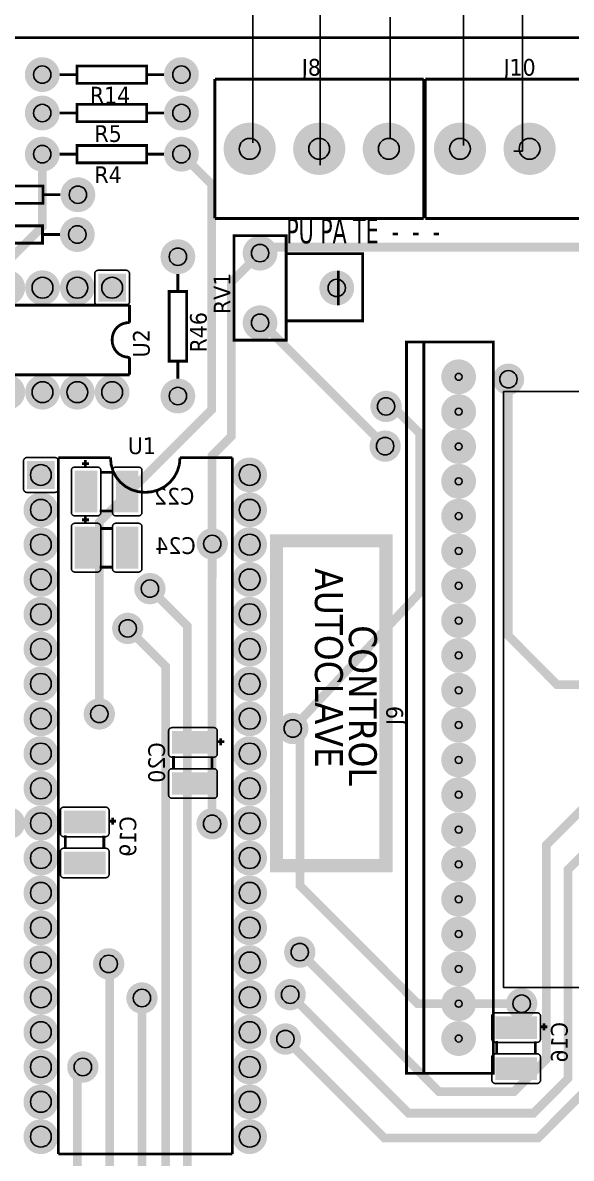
# Model space of a CAD drawing. Header units: millimetres. Extents: x 123.5 to 144.3, y 105.4 to 121.6.
# Drawn here: x 135.605 to 137.498, y 112.89 to 116.803 of the extents above; entities that cross this region are included whole.
import ezdxf

# ---------------------------------------------------------------- set-up
doc = ezdxf.new("R2010")
doc.units = ezdxf.units.MM
doc.layers.add('DESC', color=250, linetype='Continuous')
doc.layers.add('WIRES', color=7, linetype='Continuous')
doc.styles.get("Standard").update_dxf_attribs({"font": 'tahoma.ttf'})

# ---------------------------------------------------------------- blocks, each defined once
blk = doc.blocks.new('RPAD')
blk.add_trace([(-0.5, -0.5), (-0.5, 0.5), (0.5, -0.5), (0.5, 0.5)])
blk = doc.blocks.new('EPAD')
at = {"const_width": 0.5}
blk.add_lwpolyline([(-0.25, 0, 1), (0.25, 0, 1)], format="xyb", close=True, dxfattribs=at)
blk = doc.blocks.new('tarjetacontrol')
for points, const_width in [([(125.7748, 113.2007), (130.8023, 113.2007), (130.8023, 117.6574), (125.7748, 117.6574), (125.7748, 113.2007)], 0.008), ([(125.7748, 113.2007), (130.8023, 113.2007), (130.8023, 117.6574), (125.7748, 117.6574), (125.7748, 113.2007)], 0.008), ([(125.7748, 113.2007), (130.8023, 113.2007), (130.8023, 117.6574), (125.7748, 117.6574), (125.7748, 113.2007)], 0.008), ([(126.9849, 117.5511), (126.9349, 117.5511)], 0.008), ([(126.9849, 117.5511), (126.9349, 117.5511)], 0.008), ([(126.9849, 117.5511), (126.9349, 117.5511)], 0.008), ([(126.9849, 117.5261), (127.1849, 117.5261), (127.1849, 117.5761), (126.9849, 117.5761), (126.9849, 117.5261)], 0.008), ([(126.9849, 117.5261), (127.1849, 117.5261), (127.1849, 117.5761), (126.9849, 117.5761), (126.9849, 117.5261)], 0.008), ([(126.9849, 117.5261), (127.1849, 117.5261), (127.1849, 117.5761), (126.9849, 117.5761), (126.9849, 117.5261)], 0.008), ([(127.2349, 117.5511), (127.1849, 117.5511)], 0.008), ([(127.2349, 117.5511), (127.1849, 117.5511)], 0.008), ([(127.2349, 117.5511), (127.1849, 117.5511)], 0.008), ([(127.381, 117.5381), (127.381, 117.1381)], 0.008), ([(127.981, 117.5381), (127.381, 117.5381)], 0.008), ([(127.381, 117.5381), (127.381, 117.1381)], 0.008), ([(127.981, 117.5381), (127.381, 117.5381)], 0.008), ([(127.381, 117.5381), (127.381, 117.1381)], 0.008), ([(127.981, 117.5381), (127.381, 117.5381)], 0.008), ([(127.981, 117.5381), (127.981, 117.1381)], 0.008), ([(127.981, 117.5381), (127.981, 117.1381)], 0.008), ([(127.981, 117.5381), (127.981, 117.1381)], 0.008), ([(127.9857, 117.5381), (127.9857, 117.1381)], 0.008), ([(128.5857, 117.5381), (127.9857, 117.5381)], 0.008), ([(127.9857, 117.5381), (127.9857, 117.1381)], 0.008), ([(128.5857, 117.5381), (127.9857, 117.5381)], 0.008), ([(127.9857, 117.5381), (127.9857, 117.1381)], 0.008), ([(128.5857, 117.5381), (127.9857, 117.5381)], 0.008), ([(126.9849, 117.4158), (127.1849, 117.4158), (127.1849, 117.4658), (126.9849, 117.4658), (126.9849, 117.4158)], 0.008), ([(126.9849, 117.4158), (127.1849, 117.4158), (127.1849, 117.4658), (126.9849, 117.4658), (126.9849, 117.4158)], 0.008), ([(126.9849, 117.4158), (127.1849, 117.4158), (127.1849, 117.4658), (126.9849, 117.4658), (126.9849, 117.4158)], 0.008), ([(126.9849, 117.4408), (126.9349, 117.4408)], 0.008), ([(126.9849, 117.4408), (126.9349, 117.4408)], 0.008), ([(126.9849, 117.4408), (126.9349, 117.4408)], 0.008), ([(127.2349, 117.4408), (127.1849, 117.4408)], 0.008), ([(127.2349, 117.4408), (127.1849, 117.4408)], 0.008), ([(127.2349, 117.4408), (127.1849, 117.4408)], 0.008), ([(126.3763, 116.4873), (126.2683, 116.5953), (126.2683, 116.9383), (126.3456, 117.0156), (126.7865, 117.0156), (126.8849, 117.114), (126.8849, 117.3227)], 0.025), ([(126.9849, 117.3227), (126.9349, 117.3227)], 0.008), ([(126.9849, 117.3227), (126.9349, 117.3227)], 0.008), ([(126.9849, 117.3227), (126.9349, 117.3227)], 0.008), ([(126.9849, 117.2977), (127.1849, 117.2977), (127.1849, 117.3477), (126.9849, 117.3477), (126.9849, 117.2977)], 0.008), ([(126.9849, 117.2977), (127.1849, 117.2977), (127.1849, 117.3477), (126.9849, 117.3477), (126.9849, 117.2977)], 0.008), ([(126.9849, 117.2977), (127.1849, 117.2977), (127.1849, 117.3477), (126.9849, 117.3477), (126.9849, 117.2977)], 0.008), ([(127.0489, 115.7153), (127.0489, 116.2662), (127.3718, 116.5891), (127.3718, 117.2358), (127.2849, 117.3227)], 0.025), ([(127.2349, 117.3227), (127.1849, 117.3227)], 0.008), ([(127.2349, 117.3227), (127.1849, 117.3227)], 0.008), ([(127.2349, 117.3227), (127.1849, 117.3227)], 0.008), ([(126.6873, 117.1812), (126.8873, 117.1812), (126.8873, 117.2312), (126.6873, 117.2312), (126.6873, 117.1812)], 0.008), ([(126.6873, 117.1812), (126.8873, 117.1812), (126.8873, 117.2312), (126.6873, 117.2312), (126.6873, 117.1812)], 0.008), ([(126.6873, 117.1812), (126.8873, 117.1812), (126.8873, 117.2312), (126.6873, 117.2312), (126.6873, 117.1812)], 0.008), ([(126.9373, 117.2062), (126.8873, 117.2062)], 0.008), ([(126.9373, 117.2062), (126.8873, 117.2062)], 0.008), ([(126.9373, 117.2062), (126.8873, 117.2062)], 0.008), ([(127.381, 117.1381), (127.981, 117.1381)], 0.008), ([(127.381, 117.1381), (127.981, 117.1381)], 0.008), ([(127.381, 117.1381), (127.981, 117.1381)], 0.008), ([(127.9857, 117.1381), (128.5857, 117.1381)], 0.008), ([(127.9857, 117.1381), (128.5857, 117.1381)], 0.008), ([(127.9857, 117.1381), (128.5857, 117.1381)], 0.008), ([(126.6857, 117.067), (126.8857, 117.067), (126.8857, 117.117), (126.6857, 117.117), (126.6857, 117.067)], 0.008), ([(126.6857, 117.067), (126.8857, 117.067), (126.8857, 117.117), (126.6857, 117.117), (126.6857, 117.067)], 0.008), ([(126.6857, 117.067), (126.8857, 117.067), (126.8857, 117.117), (126.6857, 117.117), (126.6857, 117.067)], 0.008), ([(126.9357, 117.092), (126.8857, 117.092)], 0.008), ([(126.9357, 117.092), (126.8857, 117.092)], 0.008), ([(126.9357, 117.092), (126.8857, 117.092)], 0.008), ([(127.4359, 116.7885), (127.5859, 116.7885), (127.5859, 117.0885), (127.4359, 117.0885), (127.4359, 116.7885)], 0.008), ([(127.4359, 116.7885), (127.5859, 116.7885), (127.5859, 117.0885), (127.4359, 117.0885), (127.4359, 116.7885)], 0.008), ([(127.4359, 116.7885), (127.5859, 116.7885), (127.5859, 117.0885), (127.4359, 117.0885), (127.4359, 116.7885)], 0.008), ([(127.5109, 117.0385), (127.5281, 117.0556), (128.5278, 117.0556)], 0.025), ([(127.3731, 115.3998), (127.3731, 116.1116), (127.3731, 116.4572), (127.4282, 116.5124), (127.4282, 116.9558), (127.5109, 117.0385)], 0.025), ([(127.5857, 116.844), (127.8062, 116.844), (127.8062, 117.0369), (127.5857, 117.0369), (127.5857, 116.844)], 0.008), ([(127.5857, 116.844), (127.8062, 116.844), (127.8062, 117.0369), (127.5857, 117.0369), (127.5857, 116.844)], 0.008), ([(127.5857, 116.844), (127.8062, 116.844), (127.8062, 117.0369), (127.5857, 117.0369), (127.5857, 116.844)], 0.008), ([(127.2747, 116.9782), (127.2747, 116.9282)], 0.008), ([(127.2747, 116.9782), (127.2747, 116.9282)], 0.008), ([(127.2747, 116.9782), (127.2747, 116.9282)], 0.008), ([(127.7359, 116.9885), (127.7359, 116.8885)], 0.008), ([(127.7359, 116.9885), (127.7359, 116.8885)], 0.008), ([(127.7359, 116.9885), (127.7359, 116.8885)], 0.008), ([(127.2497, 116.7282), (127.2997, 116.7282), (127.2997, 116.9282), (127.2497, 116.9282), (127.2497, 116.7282)], 0.008), ([(127.2497, 116.7282), (127.2997, 116.7282), (127.2997, 116.9282), (127.2497, 116.9282), (127.2497, 116.7282)], 0.008), ([(127.2497, 116.7282), (127.2997, 116.7282), (127.2997, 116.9282), (127.2497, 116.9282), (127.2497, 116.7282)], 0.008), ([(127.1357, 116.8892), (126.4357, 116.8892), (126.4357, 116.6892), (127.1357, 116.6892)], 0.008), ([(127.1357, 116.8892), (126.4357, 116.8892), (126.4357, 116.6892), (127.1357, 116.6892)], 0.008), ([(127.1357, 116.8892), (126.4357, 116.8892), (126.4357, 116.6892), (127.1357, 116.6892)], 0.008), ([(127.1357, 116.8892), (127.1357, 116.8392)], 0.008), ([(127.1357, 116.8892), (127.1357, 116.8392)], 0.008), ([(127.1357, 116.8892), (127.1357, 116.8392)], 0.008), ([(127.0857, 116.7892), (127.0867, 116.7997), (127.0894, 116.8093), (127.0939, 116.8178), (127.0998, 116.8251), (127.1071, 116.8311), (127.1157, 116.8355), (127.1252, 116.8383), (127.1357, 116.8392)], 0.008), ([(127.0857, 116.7892), (127.0867, 116.7997), (127.0894, 116.8093), (127.0939, 116.8178), (127.0998, 116.8251), (127.1071, 116.8311), (127.1157, 116.8355), (127.1252, 116.8383), (127.1357, 116.8392)], 0.008), ([(127.0857, 116.7892), (127.0867, 116.7997), (127.0894, 116.8093), (127.0939, 116.8178), (127.0998, 116.8251), (127.1071, 116.8311), (127.1157, 116.8355), (127.1252, 116.8383), (127.1357, 116.8392)], 0.008), ([(127.8705, 116.4843), (127.5163, 116.8385), (127.5109, 116.8385)], 0.025), ([(127.0857, 116.7892), (127.0867, 116.7791), (127.0894, 116.7696), (127.0939, 116.7611), (127.0998, 116.7537), (127.1071, 116.7477), (127.1157, 116.7431), (127.1252, 116.7402), (127.1357, 116.7392)], 0.008), ([(127.0857, 116.7892), (127.0867, 116.7791), (127.0894, 116.7696), (127.0939, 116.7611), (127.0998, 116.7537), (127.1071, 116.7477), (127.1157, 116.7431), (127.1252, 116.7402), (127.1357, 116.7392)], 0.008), ([(127.0857, 116.7892), (127.0867, 116.7791), (127.0894, 116.7696), (127.0939, 116.7611), (127.0998, 116.7537), (127.1071, 116.7477), (127.1157, 116.7431), (127.1252, 116.7402), (127.1357, 116.7392)], 0.008), ([(127.9318, 114.6833), (128.1818, 114.6833), (128.1818, 116.7833), (127.9318, 116.7833), (127.9318, 114.6833)], 0.008), ([(127.9318, 114.6833), (128.1818, 114.6833), (128.1818, 116.7833), (127.9318, 116.7833), (127.9318, 114.6833)], 0.008), ([(127.9318, 114.6833), (128.1818, 114.6833), (128.1818, 116.7833), (127.9318, 116.7833), (127.9318, 114.6833)], 0.008), ([(127.9818, 114.6833), (127.9818, 116.7833)], 0.008), ([(127.9818, 114.6833), (127.9818, 116.7833)], 0.008), ([(127.9818, 114.6833), (127.9818, 116.7833)], 0.008), ([(127.1357, 116.7392), (127.1357, 116.6892)], 0.008), ([(127.1357, 116.7392), (127.1357, 116.6892)], 0.008), ([(127.1357, 116.7392), (127.1357, 116.6892)], 0.008), ([(127.2747, 116.7282), (127.2747, 116.6782)], 0.008), ([(127.2747, 116.7282), (127.2747, 116.6782)], 0.008), ([(127.2747, 116.7282), (127.2747, 116.6782)], 0.008), ([(128.225, 116.6764), (128.225, 115.9393), (128.3652, 115.7991), (128.8285, 115.7991), (128.8298, 115.7978)], 0.025), ([(127.6051, 115.6736), (127.9697, 116.0636), (127.9697, 116.5213), (127.8927, 116.5983), (127.8731, 116.5983)], 0.025), ([(126.931, 116.4515), (127.081, 116.4515)], 0.008), ([(126.931, 116.4515), (126.931, 114.4515)], 0.008), ([(126.931, 116.4515), (127.081, 116.4515)], 0.008), ([(126.931, 116.4515), (126.931, 114.4515)], 0.008), ([(126.931, 116.4515), (127.081, 116.4515)], 0.008), ([(126.931, 116.4515), (126.931, 114.4515)], 0.008), ([(127.009, 116.4242), (127.009, 116.4442)], 0.008), ([(127.009, 116.4242), (127.009, 116.4442)], 0.008), ([(127.009, 116.4242), (127.009, 116.4442)], 0.008), ([(127.181, 116.3515), (127.1603, 116.3535), (127.1413, 116.3592), (127.1243, 116.3683), (127.1096, 116.3805), (127.0976, 116.3952), (127.0886, 116.4122), (127.0829, 116.4311), (127.081, 116.4515)], 0.008), ([(127.181, 116.3515), (127.1603, 116.3535), (127.1413, 116.3592), (127.1243, 116.3683), (127.1096, 116.3805), (127.0976, 116.3952), (127.0886, 116.4122), (127.0829, 116.4311), (127.081, 116.4515)], 0.008), ([(127.181, 116.3515), (127.1603, 116.3535), (127.1413, 116.3592), (127.1243, 116.3683), (127.1096, 116.3805), (127.0976, 116.3952), (127.0886, 116.4122), (127.0829, 116.4311), (127.081, 116.4515)], 0.008), ([(127.181, 116.3515), (127.2014, 116.3535), (127.2202, 116.3592), (127.2372, 116.3683), (127.252, 116.3805), (127.2641, 116.3952), (127.2732, 116.4122), (127.279, 116.4311), (127.281, 116.4515)], 0.008), ([(127.181, 116.3515), (127.2014, 116.3535), (127.2202, 116.3592), (127.2372, 116.3683), (127.252, 116.3805), (127.2641, 116.3952), (127.2732, 116.4122), (127.279, 116.4311), (127.281, 116.4515)], 0.008), ([(127.181, 116.3515), (127.2014, 116.3535), (127.2202, 116.3592), (127.2372, 116.3683), (127.252, 116.3805), (127.2641, 116.3952), (127.2732, 116.4122), (127.279, 116.4311), (127.281, 116.4515)], 0.008), ([(127.281, 116.4515), (127.431, 116.4515)], 0.008), ([(127.281, 116.4515), (127.431, 116.4515)], 0.008), ([(127.281, 116.4515), (127.431, 116.4515)], 0.008), ([(127.431, 116.4515), (127.431, 114.4515)], 0.008), ([(127.431, 116.4515), (127.431, 114.4515)], 0.008), ([(127.431, 116.4515), (127.431, 114.4515)], 0.008), ([(127.019, 116.4342), (126.999, 116.4342)], 0.008), ([(127.019, 116.4342), (126.999, 116.4342)], 0.008), ([(127.019, 116.4342), (126.999, 116.4342)], 0.008), ([(127.089, 116.4092), (127.051, 116.4092)], 0.008), ([(127.089, 116.4092), (127.051, 116.4092)], 0.008), ([(127.089, 116.4092), (127.051, 116.4092)], 0.008), ([(127.009, 116.2628), (127.009, 116.2828)], 0.008), ([(127.009, 116.2628), (127.009, 116.2828)], 0.008), ([(127.009, 116.2628), (127.009, 116.2828)], 0.008), ([(127.089, 116.2982), (127.05, 116.2982)], 0.008), ([(127.089, 116.2982), (127.05, 116.2982)], 0.008), ([(127.089, 116.2982), (127.05, 116.2982)], 0.008), ([(127.019, 116.2728), (126.999, 116.2728)], 0.008), ([(127.019, 116.2728), (126.999, 116.2728)], 0.008), ([(127.019, 116.2728), (126.999, 116.2728)], 0.008), ([(127.089, 116.2478), (127.051, 116.2478)], 0.008), ([(127.089, 116.2478), (127.051, 116.2478)], 0.008), ([(127.089, 116.2478), (127.051, 116.2478)], 0.008), ([(127.3735, 116.2036), (127.3735, 116.1119), (127.3731, 116.1116)], 0.025), ([(127.5582, 115.2794), (127.8731, 115.2794), (127.8731, 116.2125), (127.5582, 116.2125), (127.5582, 115.2794)], 0.038), ([(127.5582, 115.2794), (127.8731, 115.2794), (127.8731, 116.2125), (127.5582, 116.2125), (127.5582, 115.2794)], 0.038), ([(127.5582, 115.2794), (127.8731, 115.2794), (127.8731, 116.2125), (127.5582, 116.2125), (127.5582, 115.2794)], 0.038), ([(127.089, 116.1368), (127.05, 116.1368)], 0.008), ([(127.089, 116.1368), (127.05, 116.1368)], 0.008), ([(127.089, 116.1368), (127.05, 116.1368)], 0.008), ([(128.6502, 114.3061), (127.3819, 114.3061), (127.3022, 114.3857), (127.3022, 115.9673), (127.1943, 116.0752)], 0.025), ([(130.0565, 114.2802), (129.2014, 114.2802), (128.894, 113.9727), (127.6207, 113.9727), (127.2393, 114.3542), (127.2393, 115.8524), (127.1307, 115.961)], 0.025), ([(128.2629, 114.8833), (128.0818, 114.8833), (127.9645, 114.8833), (127.6255, 115.2224), (127.6255, 115.6533), (127.6051, 115.6736)], 0.025), ([(127.388, 115.6356), (127.408, 115.6356)], 0.008), ([(127.388, 115.6356), (127.408, 115.6356)], 0.008), ([(127.388, 115.6356), (127.408, 115.6356)], 0.008), ([(127.398, 115.6256), (127.398, 115.6456)], 0.008), ([(127.398, 115.6256), (127.398, 115.6456)], 0.008), ([(127.398, 115.6256), (127.398, 115.6456)], 0.008), ([(127.262, 115.5556), (127.262, 115.5946)], 0.008), ([(127.262, 115.5556), (127.262, 115.5946)], 0.008), ([(127.262, 115.5556), (127.262, 115.5946)], 0.008), ([(127.373, 115.5556), (127.373, 115.5936)], 0.008), ([(127.373, 115.5556), (127.373, 115.5936)], 0.008), ([(127.373, 115.5556), (127.373, 115.5936)], 0.008), ([(127.6251, 115.0314), (128.0255, 114.6309), (128.2412, 114.6309), (128.3337, 114.7234), (128.3337, 115.3385), (128.6015, 115.6062)], 0.025), ([(127.5975, 114.9093), (127.9378, 114.569), (128.2966, 114.569), (128.3959, 114.6683), (128.3959, 114.9343), (128.3959, 115.2676), (128.6122, 115.4839), (128.806, 115.4839), (128.881, 115.5589)], 0.025), ([(127.077, 115.4074), (127.097, 115.4074)], 0.008), ([(127.077, 115.4074), (127.097, 115.4074)], 0.008), ([(127.077, 115.4074), (127.097, 115.4074)], 0.008), ([(127.087, 115.3974), (127.087, 115.4174)], 0.008), ([(127.087, 115.3974), (127.087, 115.4174)], 0.008), ([(127.087, 115.3974), (127.087, 115.4174)], 0.008), ([(126.951, 115.3274), (126.951, 115.3664)], 0.008), ([(126.951, 115.3274), (126.951, 115.3664)], 0.008), ([(126.951, 115.3274), (126.951, 115.3664)], 0.008), ([(127.062, 115.3274), (127.062, 115.3654)], 0.008), ([(127.062, 115.3274), (127.062, 115.3654)], 0.008), ([(127.062, 115.3274), (127.062, 115.3654)], 0.008), ([(127.0758, 113.9422), (127.0758, 114.1613), (127.0295, 114.2076), (127.0295, 114.3187), (127.0789, 114.3681), (127.0789, 114.9946), (127.0758, 114.9977)], 0.025), ([(127.1715, 114.3588), (127.1715, 114.8722), (127.1715, 114.8997)], 0.025), ([(127.5838, 114.7818), (127.8675, 114.4981), (128.3108, 114.4981), (128.6299, 114.8173), (128.8781, 114.8173)], 0.025), ([(128.3171, 114.8168), (128.3371, 114.8168)], 0.008), ([(128.3171, 114.8168), (128.3371, 114.8168)], 0.008), ([(128.3171, 114.8168), (128.3371, 114.8168)], 0.008), ([(128.3271, 114.8068), (128.3271, 114.8268)], 0.008), ([(128.3271, 114.8068), (128.3271, 114.8268)], 0.008), ([(128.3271, 114.8068), (128.3271, 114.8268)], 0.008), ([(128.1911, 114.7368), (128.1911, 114.7758)], 0.008), ([(128.1911, 114.7368), (128.1911, 114.7758)], 0.008), ([(128.1911, 114.7368), (128.1911, 114.7758)], 0.008), ([(128.3021, 114.7368), (128.3021, 114.7748)], 0.008), ([(128.3021, 114.7368), (128.3021, 114.7748)], 0.008), ([(128.3021, 114.7368), (128.3021, 114.7748)], 0.008), ([(126.1605, 113.8818), (126.3574, 113.8818), (126.4912, 113.7479), (126.6053, 113.7479), (126.6982, 113.8408), (126.887, 114.0297), (126.887, 114.2309), (126.887, 114.3052), (126.9861, 114.4043), (126.9861, 114.686), (127.0016, 114.7015)], 0.025), ([(127.431, 114.4515), (126.931, 114.4515)], 0.008), ([(127.431, 114.4515), (126.931, 114.4515)], 0.008), ([(127.431, 114.4515), (126.931, 114.4515)], 0.008)]:
    blk.add_lwpolyline(points, dxfattribs=dict(const_width=const_width))
for points in [[(127.1257, 116.8892), (127.0457, 116.8892), (127.0447, 116.8893), (127.0437, 116.8894), (127.0427, 116.8897), (127.0418, 116.89), (127.0409, 116.8904), (127.0401, 116.8909), (127.0393, 116.8915), (127.0386, 116.8921), (127.038, 116.8928), (127.0374, 116.8936), (127.0369, 116.8944), (127.0365, 116.8953), (127.0362, 116.8962), (127.0359, 116.8972), (127.0358, 116.8982), (127.0357, 116.8992), (127.0357, 116.9792), (127.0358, 116.9803), (127.0359, 116.9813), (127.0362, 116.9823), (127.0365, 116.9832), (127.0369, 116.9841), (127.0374, 116.9849), (127.038, 116.9856), (127.0386, 116.9864), (127.0393, 116.987), (127.0401, 116.9876), (127.0409, 116.9881), (127.0418, 116.9885), (127.0427, 116.9888), (127.0437, 116.989), (127.0447, 116.9892), (127.0457, 116.9892), (127.1257, 116.9892), (127.1268, 116.9892), (127.1278, 116.989), (127.1287, 116.9888), (127.1296, 116.9885), (127.1305, 116.9881), (127.1313, 116.9876), (127.1321, 116.987), (127.1328, 116.9864), (127.1335, 116.9856), (127.134, 116.9849), (127.1345, 116.9841), (127.1349, 116.9832), (127.1353, 116.9823), (127.1355, 116.9813), (127.1357, 116.9803), (127.1357, 116.9792), (127.1357, 116.8992), (127.1357, 116.8982), (127.1355, 116.8972), (127.1353, 116.8962), (127.1349, 116.8953), (127.1345, 116.8944), (127.134, 116.8936), (127.1335, 116.8928), (127.1328, 116.8921), (127.1321, 116.8915), (127.1313, 116.8909), (127.1305, 116.8904), (127.1296, 116.89), (127.1287, 116.8897), (127.1278, 116.8894), (127.1268, 116.8893), (127.1257, 116.8892)], [(126.931, 116.4415), (126.931, 116.3615), (126.9309, 116.3604), (126.9308, 116.3594), (126.9305, 116.3584), (126.9302, 116.3575), (126.9298, 116.3566), (126.9293, 116.3558), (126.9287, 116.355), (126.9281, 116.3543), (126.9274, 116.3537), (126.9266, 116.3531), (126.9258, 116.3526), (126.9249, 116.3522), (126.924, 116.3519), (126.923, 116.3517), (126.922, 116.3515), (126.921, 116.3515), (126.841, 116.3515), (126.8399, 116.3515), (126.8389, 116.3517), (126.838, 116.3519), (126.8371, 116.3522), (126.8362, 116.3526), (126.8354, 116.3531), (126.8346, 116.3537), (126.8339, 116.3543), (126.8332, 116.355), (126.8327, 116.3558), (126.8322, 116.3566), (126.8318, 116.3575), (126.8314, 116.3584), (126.8312, 116.3594), (126.831, 116.3604), (126.831, 116.3615), (126.831, 116.4415), (126.831, 116.4425), (126.8312, 116.4435), (126.8314, 116.4445), (126.8318, 116.4454), (126.8322, 116.4463), (126.8327, 116.4471), (126.8332, 116.4479), (126.8339, 116.4486), (126.8346, 116.4492), (126.8354, 116.4498), (126.8362, 116.4503), (126.8371, 116.4507), (126.838, 116.451), (126.8389, 116.4513), (126.8399, 116.4514), (126.841, 116.4515), (126.921, 116.4515), (126.922, 116.4514), (126.923, 116.4513), (126.924, 116.451), (126.9249, 116.4507), (126.9258, 116.4503), (126.9266, 116.4498), (126.9274, 116.4492), (126.9281, 116.4486), (126.9287, 116.4479), (126.9293, 116.4471), (126.9298, 116.4463), (126.9302, 116.4454), (126.9305, 116.4445), (126.9308, 116.4435), (126.9309, 116.4425), (126.931, 116.4415)], [(127.0435, 116.4242), (126.9785, 116.4242), (126.9775, 116.4242), (126.9765, 116.424), (126.9755, 116.4238), (126.9746, 116.4234), (126.9737, 116.423), (126.9729, 116.4225), (126.9721, 116.422), (126.9714, 116.4213), (126.9708, 116.4206), (126.9702, 116.4198), (126.9697, 116.419), (126.9693, 116.4181), (126.969, 116.4172), (126.9687, 116.4163), (126.9686, 116.4152), (126.9685, 116.4142), (126.9685, 116.2942), (126.9686, 116.2932), (126.9687, 116.2922), (126.969, 116.2912), (126.9693, 116.2903), (126.9697, 116.2894), (126.9702, 116.2886), (126.9708, 116.2878), (126.9714, 116.2871), (126.9721, 116.2865), (126.9729, 116.2859), (126.9737, 116.2854), (126.9746, 116.285), (126.9755, 116.2846), (126.9765, 116.2844), (126.9775, 116.2843), (126.9785, 116.2842), (127.0435, 116.2842), (127.0446, 116.2843), (127.0456, 116.2844), (127.0465, 116.2846), (127.0475, 116.285), (127.0483, 116.2854), (127.0492, 116.2859), (127.0499, 116.2865), (127.0506, 116.2871), (127.0513, 116.2878), (127.0518, 116.2886), (127.0523, 116.2894), (127.0527, 116.2903), (127.0531, 116.2912), (127.0533, 116.2922), (127.0535, 116.2932), (127.0535, 116.2942), (127.0535, 116.4142), (127.0535, 116.4152), (127.0533, 116.4163), (127.0531, 116.4172), (127.0527, 116.4181), (127.0523, 116.419), (127.0518, 116.4198), (127.0513, 116.4206), (127.0506, 116.4213), (127.0499, 116.422), (127.0492, 116.4225), (127.0483, 116.423), (127.0475, 116.4234), (127.0465, 116.4238), (127.0456, 116.424), (127.0446, 116.4242), (127.0435, 116.4242)], [(127.1615, 116.4242), (127.0965, 116.4242), (127.0955, 116.4242), (127.0945, 116.424), (127.0935, 116.4238), (127.0926, 116.4234), (127.0917, 116.423), (127.0909, 116.4225), (127.0901, 116.422), (127.0894, 116.4213), (127.0888, 116.4206), (127.0882, 116.4198), (127.0877, 116.419), (127.0873, 116.4181), (127.087, 116.4172), (127.0867, 116.4163), (127.0866, 116.4152), (127.0865, 116.4142), (127.0865, 116.2942), (127.0866, 116.2932), (127.0867, 116.2922), (127.087, 116.2912), (127.0873, 116.2903), (127.0877, 116.2894), (127.0882, 116.2886), (127.0888, 116.2878), (127.0894, 116.2871), (127.0901, 116.2865), (127.0909, 116.2859), (127.0917, 116.2854), (127.0926, 116.285), (127.0935, 116.2846), (127.0945, 116.2844), (127.0955, 116.2843), (127.0965, 116.2842), (127.1615, 116.2842), (127.1626, 116.2843), (127.1636, 116.2844), (127.1645, 116.2846), (127.1655, 116.285), (127.1663, 116.2854), (127.1672, 116.2859), (127.1679, 116.2865), (127.1686, 116.2871), (127.1693, 116.2878), (127.1698, 116.2886), (127.1703, 116.2894), (127.1707, 116.2903), (127.1711, 116.2912), (127.1713, 116.2922), (127.1715, 116.2932), (127.1715, 116.2942), (127.1715, 116.4142), (127.1715, 116.4152), (127.1713, 116.4163), (127.1711, 116.4172), (127.1707, 116.4181), (127.1703, 116.419), (127.1698, 116.4198), (127.1693, 116.4206), (127.1686, 116.4213), (127.1679, 116.422), (127.1672, 116.4225), (127.1663, 116.423), (127.1655, 116.4234), (127.1645, 116.4238), (127.1636, 116.424), (127.1626, 116.4242), (127.1615, 116.4242)], [(127.0435, 116.2628), (126.9785, 116.2628), (126.9775, 116.2627), (126.9765, 116.2626), (126.9755, 116.2623), (126.9746, 116.262), (126.9737, 116.2616), (126.9729, 116.2611), (126.9721, 116.2605), (126.9714, 116.2599), (126.9708, 116.2592), (126.9702, 116.2584), (126.9697, 116.2576), (126.9693, 116.2567), (126.969, 116.2558), (126.9687, 116.2548), (126.9686, 116.2538), (126.9685, 116.2528), (126.9685, 116.1328), (126.9686, 116.1318), (126.9687, 116.1307), (126.969, 116.1298), (126.9693, 116.1289), (126.9697, 116.128), (126.9702, 116.1272), (126.9708, 116.1264), (126.9714, 116.1257), (126.9721, 116.125), (126.9729, 116.1245), (126.9737, 116.124), (126.9746, 116.1236), (126.9755, 116.1232), (126.9765, 116.123), (126.9775, 116.1228), (126.9785, 116.1228), (127.0435, 116.1228), (127.0446, 116.1228), (127.0456, 116.123), (127.0465, 116.1232), (127.0475, 116.1236), (127.0483, 116.124), (127.0492, 116.1245), (127.0499, 116.125), (127.0506, 116.1257), (127.0513, 116.1264), (127.0518, 116.1272), (127.0523, 116.128), (127.0527, 116.1289), (127.0531, 116.1298), (127.0533, 116.1307), (127.0535, 116.1318), (127.0535, 116.1328), (127.0535, 116.2528), (127.0535, 116.2538), (127.0533, 116.2548), (127.0531, 116.2558), (127.0527, 116.2567), (127.0523, 116.2576), (127.0518, 116.2584), (127.0513, 116.2592), (127.0506, 116.2599), (127.0499, 116.2605), (127.0492, 116.2611), (127.0483, 116.2616), (127.0475, 116.262), (127.0465, 116.2623), (127.0456, 116.2626), (127.0446, 116.2627), (127.0435, 116.2628)], [(127.1615, 116.2628), (127.0965, 116.2628), (127.0955, 116.2627), (127.0945, 116.2626), (127.0935, 116.2623), (127.0926, 116.262), (127.0917, 116.2616), (127.0909, 116.2611), (127.0901, 116.2605), (127.0894, 116.2599), (127.0888, 116.2592), (127.0882, 116.2584), (127.0877, 116.2576), (127.0873, 116.2567), (127.087, 116.2558), (127.0867, 116.2548), (127.0866, 116.2538), (127.0865, 116.2528), (127.0865, 116.1328), (127.0866, 116.1318), (127.0867, 116.1307), (127.087, 116.1298), (127.0873, 116.1289), (127.0877, 116.128), (127.0882, 116.1272), (127.0888, 116.1264), (127.0894, 116.1257), (127.0901, 116.125), (127.0909, 116.1245), (127.0917, 116.124), (127.0926, 116.1236), (127.0935, 116.1232), (127.0945, 116.123), (127.0955, 116.1228), (127.0965, 116.1228), (127.1615, 116.1228), (127.1626, 116.1228), (127.1636, 116.123), (127.1645, 116.1232), (127.1655, 116.1236), (127.1663, 116.124), (127.1672, 116.1245), (127.1679, 116.125), (127.1686, 116.1257), (127.1693, 116.1264), (127.1698, 116.1272), (127.1703, 116.128), (127.1707, 116.1289), (127.1711, 116.1298), (127.1713, 116.1307), (127.1715, 116.1318), (127.1715, 116.1328), (127.1715, 116.2528), (127.1715, 116.2538), (127.1713, 116.2548), (127.1711, 116.2558), (127.1707, 116.2567), (127.1703, 116.2576), (127.1698, 116.2584), (127.1693, 116.2592), (127.1686, 116.2599), (127.1679, 116.2605), (127.1672, 116.2611), (127.1663, 116.2616), (127.1655, 116.262), (127.1645, 116.2623), (127.1636, 116.2626), (127.1626, 116.2627), (127.1615, 116.2628)], [(127.388, 115.6011), (127.388, 115.6661), (127.3879, 115.6672), (127.3878, 115.6682), (127.3876, 115.6691), (127.3872, 115.6701), (127.3868, 115.6709), (127.3863, 115.6718), (127.3857, 115.6725), (127.3851, 115.6732), (127.3844, 115.6739), (127.3836, 115.6744), (127.3828, 115.6749), (127.3819, 115.6754), (127.381, 115.6757), (127.38, 115.6759), (127.379, 115.6761), (127.378, 115.6761), (127.258, 115.6761), (127.257, 115.6761), (127.256, 115.6759), (127.255, 115.6757), (127.2541, 115.6754), (127.2532, 115.6749), (127.2524, 115.6744), (127.2516, 115.6739), (127.2509, 115.6732), (127.2502, 115.6725), (127.2497, 115.6718), (127.2492, 115.6709), (127.2488, 115.6701), (127.2484, 115.6691), (127.2482, 115.6682), (127.248, 115.6672), (127.248, 115.6661), (127.248, 115.6011), (127.248, 115.6001), (127.2482, 115.5991), (127.2484, 115.5981), (127.2488, 115.5972), (127.2492, 115.5963), (127.2497, 115.5955), (127.2502, 115.5947), (127.2509, 115.594), (127.2516, 115.5934), (127.2524, 115.5928), (127.2532, 115.5923), (127.2541, 115.5919), (127.255, 115.5916), (127.256, 115.5913), (127.257, 115.5912), (127.258, 115.5911), (127.378, 115.5911), (127.379, 115.5912), (127.38, 115.5913), (127.381, 115.5916), (127.3819, 115.5919), (127.3828, 115.5923), (127.3836, 115.5928), (127.3844, 115.5934), (127.3851, 115.594), (127.3857, 115.5947), (127.3863, 115.5955), (127.3868, 115.5963), (127.3872, 115.5972), (127.3876, 115.5981), (127.3878, 115.5991), (127.3879, 115.6001), (127.388, 115.6011)], [(127.388, 115.4831), (127.388, 115.5481), (127.3879, 115.5492), (127.3878, 115.5502), (127.3876, 115.5511), (127.3872, 115.5521), (127.3868, 115.5529), (127.3863, 115.5538), (127.3857, 115.5545), (127.3851, 115.5552), (127.3844, 115.5559), (127.3836, 115.5564), (127.3828, 115.5569), (127.3819, 115.5574), (127.381, 115.5577), (127.38, 115.5579), (127.379, 115.5581), (127.378, 115.5581), (127.258, 115.5581), (127.257, 115.5581), (127.256, 115.5579), (127.255, 115.5577), (127.2541, 115.5574), (127.2532, 115.5569), (127.2524, 115.5564), (127.2516, 115.5559), (127.2509, 115.5552), (127.2502, 115.5545), (127.2497, 115.5538), (127.2492, 115.5529), (127.2488, 115.5521), (127.2484, 115.5511), (127.2482, 115.5502), (127.248, 115.5492), (127.248, 115.5481), (127.248, 115.4831), (127.248, 115.4821), (127.2482, 115.4811), (127.2484, 115.4801), (127.2488, 115.4792), (127.2492, 115.4783), (127.2497, 115.4775), (127.2502, 115.4767), (127.2509, 115.476), (127.2516, 115.4754), (127.2524, 115.4748), (127.2532, 115.4743), (127.2541, 115.4739), (127.255, 115.4736), (127.256, 115.4733), (127.257, 115.4732), (127.258, 115.4731), (127.378, 115.4731), (127.379, 115.4732), (127.38, 115.4733), (127.381, 115.4736), (127.3819, 115.4739), (127.3828, 115.4743), (127.3836, 115.4748), (127.3844, 115.4754), (127.3851, 115.476), (127.3857, 115.4767), (127.3863, 115.4775), (127.3868, 115.4783), (127.3872, 115.4792), (127.3876, 115.4801), (127.3878, 115.4811), (127.3879, 115.4821), (127.388, 115.4831)], [(127.077, 115.3729), (127.077, 115.4379), (127.0769, 115.4389), (127.0768, 115.4399), (127.0765, 115.4409), (127.0762, 115.4418), (127.0758, 115.4427), (127.0753, 115.4435), (127.0747, 115.4443), (127.0741, 115.445), (127.0734, 115.4456), (127.0726, 115.4462), (127.0718, 115.4467), (127.0709, 115.4471), (127.07, 115.4474), (127.069, 115.4477), (127.068, 115.4478), (127.067, 115.4479), (126.947, 115.4479), (126.9459, 115.4478), (126.9449, 115.4477), (126.944, 115.4474), (126.943, 115.4471), (126.9422, 115.4467), (126.9413, 115.4462), (126.9406, 115.4456), (126.9399, 115.445), (126.9392, 115.4443), (126.9387, 115.4435), (126.9382, 115.4427), (126.9377, 115.4418), (126.9374, 115.4409), (126.9372, 115.4399), (126.937, 115.4389), (126.937, 115.4379), (126.937, 115.3729), (126.937, 115.3718), (126.9372, 115.3708), (126.9374, 115.3699), (126.9377, 115.369), (126.9382, 115.3681), (126.9387, 115.3673), (126.9392, 115.3665), (126.9399, 115.3658), (126.9406, 115.3651), (126.9413, 115.3646), (126.9422, 115.3641), (126.943, 115.3637), (126.944, 115.3633), (126.9449, 115.3631), (126.9459, 115.3629), (126.947, 115.3629), (127.067, 115.3629), (127.068, 115.3629), (127.069, 115.3631), (127.07, 115.3633), (127.0709, 115.3637), (127.0718, 115.3641), (127.0726, 115.3646), (127.0734, 115.3651), (127.0741, 115.3658), (127.0747, 115.3665), (127.0753, 115.3673), (127.0758, 115.3681), (127.0762, 115.369), (127.0765, 115.3699), (127.0768, 115.3708), (127.0769, 115.3718), (127.077, 115.3729)], [(127.077, 115.2549), (127.077, 115.3199), (127.0769, 115.3209), (127.0768, 115.3219), (127.0765, 115.3229), (127.0762, 115.3238), (127.0758, 115.3247), (127.0753, 115.3255), (127.0747, 115.3263), (127.0741, 115.327), (127.0734, 115.3276), (127.0726, 115.3282), (127.0718, 115.3287), (127.0709, 115.3291), (127.07, 115.3294), (127.069, 115.3297), (127.068, 115.3298), (127.067, 115.3299), (126.947, 115.3299), (126.9459, 115.3298), (126.9449, 115.3297), (126.944, 115.3294), (126.943, 115.3291), (126.9422, 115.3287), (126.9413, 115.3282), (126.9406, 115.3276), (126.9399, 115.327), (126.9392, 115.3263), (126.9387, 115.3255), (126.9382, 115.3247), (126.9377, 115.3238), (126.9374, 115.3229), (126.9372, 115.3219), (126.937, 115.3209), (126.937, 115.3199), (126.937, 115.2549), (126.937, 115.2538), (126.9372, 115.2528), (126.9374, 115.2519), (126.9377, 115.251), (126.9382, 115.2501), (126.9387, 115.2493), (126.9392, 115.2485), (126.9399, 115.2478), (126.9406, 115.2471), (126.9413, 115.2466), (126.9422, 115.2461), (126.943, 115.2457), (126.944, 115.2453), (126.9449, 115.2451), (126.9459, 115.2449), (126.947, 115.2449), (127.067, 115.2449), (127.068, 115.2449), (127.069, 115.2451), (127.07, 115.2453), (127.0709, 115.2457), (127.0718, 115.2461), (127.0726, 115.2466), (127.0734, 115.2471), (127.0741, 115.2478), (127.0747, 115.2485), (127.0753, 115.2493), (127.0758, 115.2501), (127.0762, 115.251), (127.0765, 115.2519), (127.0768, 115.2528), (127.0769, 115.2538), (127.077, 115.2549)], [(128.3171, 114.7823), (128.3171, 114.8473), (128.3171, 114.8484), (128.3169, 114.8494), (128.3167, 114.8503), (128.3164, 114.8513), (128.3159, 114.8521), (128.3154, 114.853), (128.3149, 114.8537), (128.3142, 114.8544), (128.3135, 114.8551), (128.3128, 114.8557), (128.3119, 114.8562), (128.3111, 114.8566), (128.3101, 114.8569), (128.3092, 114.8571), (128.3082, 114.8573), (128.3071, 114.8573), (128.1871, 114.8573), (128.1861, 114.8573), (128.1851, 114.8571), (128.1841, 114.8569), (128.1832, 114.8566), (128.1823, 114.8562), (128.1815, 114.8557), (128.1807, 114.8551), (128.18, 114.8544), (128.1794, 114.8537), (128.1788, 114.853), (128.1783, 114.8521), (128.1779, 114.8513), (128.1776, 114.8503), (128.1773, 114.8494), (128.1772, 114.8484), (128.1771, 114.8473), (128.1771, 114.7823), (128.1772, 114.7813), (128.1773, 114.7803), (128.1776, 114.7793), (128.1779, 114.7784), (128.1783, 114.7775), (128.1788, 114.7767), (128.1794, 114.7759), (128.18, 114.7752), (128.1807, 114.7746), (128.1815, 114.774), (128.1823, 114.7735), (128.1832, 114.7731), (128.1841, 114.7728), (128.1851, 114.7725), (128.1861, 114.7724), (128.1871, 114.7723), (128.3071, 114.7723), (128.3082, 114.7724), (128.3092, 114.7725), (128.3101, 114.7728), (128.3111, 114.7731), (128.3119, 114.7735), (128.3128, 114.774), (128.3135, 114.7746), (128.3142, 114.7752), (128.3149, 114.7759), (128.3154, 114.7767), (128.3159, 114.7775), (128.3164, 114.7784), (128.3167, 114.7793), (128.3169, 114.7803), (128.3171, 114.7813), (128.3171, 114.7823)], [(128.3171, 114.6643), (128.3171, 114.7293), (128.3171, 114.7304), (128.3169, 114.7314), (128.3167, 114.7323), (128.3164, 114.7333), (128.3159, 114.7341), (128.3154, 114.735), (128.3149, 114.7357), (128.3142, 114.7364), (128.3135, 114.7371), (128.3128, 114.7377), (128.3119, 114.7382), (128.3111, 114.7386), (128.3101, 114.7389), (128.3092, 114.7391), (128.3082, 114.7393), (128.3071, 114.7393), (128.1871, 114.7393), (128.1861, 114.7393), (128.1851, 114.7391), (128.1841, 114.7389), (128.1832, 114.7386), (128.1823, 114.7382), (128.1815, 114.7377), (128.1807, 114.7371), (128.18, 114.7364), (128.1794, 114.7357), (128.1788, 114.735), (128.1783, 114.7341), (128.1779, 114.7333), (128.1776, 114.7323), (128.1773, 114.7314), (128.1772, 114.7304), (128.1771, 114.7293), (128.1771, 114.6643), (128.1772, 114.6633), (128.1773, 114.6623), (128.1776, 114.6613), (128.1779, 114.6604), (128.1783, 114.6595), (128.1788, 114.6587), (128.1794, 114.6579), (128.18, 114.6572), (128.1807, 114.6566), (128.1815, 114.656), (128.1823, 114.6555), (128.1832, 114.6551), (128.1841, 114.6548), (128.1851, 114.6545), (128.1861, 114.6544), (128.1871, 114.6543), (128.3071, 114.6543), (128.3082, 114.6544), (128.3092, 114.6545), (128.3101, 114.6548), (128.3111, 114.6551), (128.3119, 114.6555), (128.3128, 114.656), (128.3135, 114.6566), (128.3142, 114.6572), (128.3149, 114.6579), (128.3154, 114.6587), (128.3159, 114.6595), (128.3164, 114.6604), (128.3167, 114.6613), (128.3169, 114.6623), (128.3171, 114.6633), (128.3171, 114.6643)]]:
    blk.add_lwpolyline(points, close=True)
blk.add_lwpolyline([(128.2111, 116.6408), (128.2111, 114.9298), (128.5607, 114.9298), (128.5607, 116.6408), (128.2111, 116.6408)])
for centre, radius in [((126.8849, 117.5511), 0.025), ((127.2849, 117.5511), 0.025), ((126.8849, 117.4408), 0.025), ((127.2849, 117.4408), 0.025), ((127.481, 117.3381), 0.03), ((127.681, 117.3381), 0.03), ((127.881, 117.3381), 0.03), ((128.0857, 117.3381), 0.03), ((128.2857, 117.3381), 0.03), ((126.8849, 117.3227), 0.025), ((127.2849, 117.3227), 0.025), ((126.9873, 117.2062), 0.025), ((126.9857, 117.092), 0.025), ((127.5109, 117.0385), 0.025), ((127.2747, 117.0282), 0.025), ((126.8857, 116.9392), 0.03), ((126.9857, 116.9392), 0.03), ((127.0857, 116.9392), 0.03), ((127.7314, 116.9385), 0.025), ((127.5109, 116.8385), 0.025), ((128.225, 116.6764), 0.025), ((126.8857, 116.6392), 0.03), ((126.9857, 116.6392), 0.03), ((127.0857, 116.6392), 0.03), ((128.0818, 116.6833), 0.01), ((127.2747, 116.6282), 0.025), ((127.8731, 116.5983), 0.025), ((128.0818, 116.5833), 0.01), ((127.8705, 116.4843), 0.025), ((128.0818, 116.4833), 0.01), ((126.881, 116.4015), 0.03), ((127.481, 116.4015), 0.03), ((128.0818, 116.3833), 0.01), ((126.881, 116.3015), 0.03), ((127.481, 116.3015), 0.03), ((128.0818, 116.2833), 0.01), ((126.881, 116.2015), 0.03), ((127.3735, 116.2036), 0.025), ((127.481, 116.2015), 0.03), ((128.0818, 116.1833), 0.01), ((126.881, 116.1015), 0.03), ((127.481, 116.1015), 0.03), ((127.1943, 116.0752), 0.025), ((128.0818, 116.0833), 0.01), ((126.881, 116.0015), 0.03), ((127.481, 116.0015), 0.03), ((127.1307, 115.961), 0.025), ((128.0818, 115.9833), 0.01), ((126.881, 115.9015), 0.03), ((127.481, 115.9015), 0.03), ((128.0818, 115.8833), 0.01), ((126.881, 115.8015), 0.03), ((127.481, 115.8015), 0.03), ((128.0818, 115.7833), 0.01), ((126.881, 115.7015), 0.03), ((127.0489, 115.7153), 0.025), ((127.481, 115.7015), 0.03), ((127.6051, 115.6736), 0.025), ((128.0818, 115.6833), 0.01), ((126.881, 115.6015), 0.03), ((127.481, 115.6015), 0.03), ((128.0818, 115.5833), 0.01), ((126.881, 115.5015), 0.03), ((127.481, 115.5015), 0.03), ((128.0818, 115.4833), 0.01), ((126.881, 115.4015), 0.03), ((127.481, 115.4015), 0.03), ((127.3731, 115.3998), 0.025), ((128.0818, 115.3833), 0.01), ((126.881, 115.3015), 0.03), ((127.481, 115.3015), 0.03), ((128.0818, 115.2833), 0.01), ((126.881, 115.2015), 0.03), ((127.481, 115.2015), 0.03), ((128.0818, 115.1833), 0.01), ((126.881, 115.1015), 0.03), ((127.481, 115.1015), 0.03), ((128.0818, 115.0833), 0.01), ((127.6251, 115.0314), 0.025), ((126.881, 115.0015), 0.03), ((127.0758, 114.9977), 0.025), ((127.481, 115.0015), 0.03), ((128.0818, 114.9833), 0.01), ((126.881, 114.9015), 0.03), ((127.1715, 114.8997), 0.025), ((127.481, 114.9015), 0.03), ((127.5975, 114.9093), 0.025), ((128.2629, 114.8833), 0.025), ((128.0818, 114.8833), 0.01), ((126.881, 114.8015), 0.03), ((127.481, 114.8015), 0.03), ((127.5838, 114.7818), 0.025), ((128.0818, 114.7833), 0.01), ((126.881, 114.7015), 0.03), ((127.0016, 114.7015), 0.025), ((127.481, 114.7015), 0.03), ((126.881, 114.6015), 0.03), ((127.481, 114.6015), 0.03), ((126.881, 114.5015), 0.03), ((127.481, 114.5015), 0.03)]:
    blk.add_circle(centre, radius)
for name, p, xscale, yscale in [('EPAD', (126.8849, 117.5511), 0.1, 0.1), ('EPAD', (126.8849, 117.5511), 0.08, 0.08), ('EPAD', (127.2849, 117.5511), 0.1, 0.1), ('EPAD', (127.2849, 117.5511), 0.08, 0.08), ('EPAD', (126.8849, 117.4408), 0.1, 0.1), ('EPAD', (127.2849, 117.4408), 0.1, 0.1), ('EPAD', (126.8849, 117.4408), 0.08, 0.08), ('EPAD', (127.2849, 117.4408), 0.08, 0.08), ('EPAD', (127.481, 117.3381), 0.15, 0.15), ('EPAD', (127.481, 117.3381), 0.12, 0.12), ('EPAD', (127.681, 117.3381), 0.15, 0.15), ('EPAD', (127.681, 117.3381), 0.12, 0.12), ('EPAD', (127.881, 117.3381), 0.15, 0.15), ('EPAD', (127.881, 117.3381), 0.12, 0.12), ('EPAD', (128.0857, 117.3381), 0.15, 0.15), ('EPAD', (128.0857, 117.3381), 0.12, 0.12), ('EPAD', (128.2857, 117.3381), 0.15, 0.15), ('EPAD', (128.2857, 117.3381), 0.12, 0.12), ('EPAD', (126.8849, 117.3227), 0.1, 0.1), ('EPAD', (126.8849, 117.3227), 0.08, 0.08), ('EPAD', (127.2849, 117.3227), 0.1, 0.1), ('EPAD', (127.2849, 117.3227), 0.08, 0.08), ('EPAD', (126.9873, 117.2062), 0.1, 0.1), ('EPAD', (126.9873, 117.2062), 0.08, 0.08), ('EPAD', (126.9857, 117.092), 0.1, 0.1), ('EPAD', (126.9857, 117.092), 0.08, 0.08), ('EPAD', (127.2747, 117.0282), 0.1, 0.1), ('EPAD', (127.2747, 117.0282), 0.08, 0.08), ('EPAD', (127.5109, 117.0385), 0.1, 0.1), ('EPAD', (127.5109, 117.0385), 0.08, 0.08), ('EPAD', (126.7857, 116.9392), 0.1, 0.1), ('EPAD', (126.8857, 116.9392), 0.1, 0.1), ('EPAD', (126.8857, 116.9392), 0.08, 0.08), ('EPAD', (126.9857, 116.9392), 0.1, 0.1), ('EPAD', (126.9857, 116.9392), 0.08, 0.08), ('EPAD', (127.7314, 116.9385), 0.1, 0.1), ('EPAD', (127.7314, 116.9385), 0.08, 0.08), ('EPAD', (127.5109, 116.8385), 0.1, 0.1), ('EPAD', (127.5109, 116.8385), 0.08, 0.08), ('EPAD', (128.0818, 116.6833), 0.1, 0.1), ('EPAD', (128.0818, 116.6833), 0.08, 0.08), ('EPAD', (128.225, 116.6764), 0.09, 0.09), ('EPAD', (128.225, 116.6764), 0.07, 0.07), ('EPAD', (126.7857, 116.6392), 0.1, 0.1), ('EPAD', (126.8857, 116.6392), 0.1, 0.1), ('EPAD', (126.8857, 116.6392), 0.08, 0.08), ('EPAD', (126.9857, 116.6392), 0.1, 0.1), ('EPAD', (126.9857, 116.6392), 0.08, 0.08), ('EPAD', (127.0857, 116.6392), 0.1, 0.1), ('EPAD', (127.0857, 116.6392), 0.08, 0.08), ('EPAD', (127.2747, 116.6282), 0.1, 0.1), ('EPAD', (127.2747, 116.6282), 0.08, 0.08), ('EPAD', (127.8731, 116.5983), 0.09, 0.09), ('EPAD', (127.8731, 116.5983), 0.07, 0.07), ('EPAD', (128.0818, 116.5833), 0.1, 0.1), ('EPAD', (128.0818, 116.5833), 0.08, 0.08), ('EPAD', (127.8705, 116.4843), 0.09, 0.09), ('EPAD', (127.8705, 116.4843), 0.07, 0.07), ('EPAD', (128.0818, 116.4833), 0.1, 0.1), ('EPAD', (128.0818, 116.4833), 0.08, 0.08), ('EPAD', (127.481, 116.4015), 0.1, 0.1), ('EPAD', (127.481, 116.4015), 0.08, 0.08), ('RPAD', (127.011, 116.3542), 0.065, 0.12), ('RPAD', (127.129, 116.3542), 0.065, 0.12), ('EPAD', (128.0818, 116.3833), 0.1, 0.1), ('EPAD', (128.0818, 116.3833), 0.08, 0.08), ('EPAD', (126.881, 116.3015), 0.1, 0.1), ('EPAD', (127.481, 116.3015), 0.1, 0.1), ('EPAD', (126.881, 116.3015), 0.08, 0.08), ('EPAD', (127.481, 116.3015), 0.08, 0.08), ('EPAD', (128.0818, 116.2833), 0.1, 0.1), ('EPAD', (128.0818, 116.2833), 0.08, 0.08), ('EPAD', (126.881, 116.2015), 0.1, 0.1), ('RPAD', (127.011, 116.1928), 0.065, 0.12), ('RPAD', (127.129, 116.1928), 0.065, 0.12), ('EPAD', (127.3735, 116.2036), 0.09, 0.09), ('EPAD', (127.481, 116.2015), 0.1, 0.1), ('EPAD', (126.881, 116.2015), 0.08, 0.08), ('EPAD', (127.3735, 116.2036), 0.07, 0.07), ('EPAD', (127.481, 116.2015), 0.08, 0.08), ('EPAD', (128.0818, 116.1833), 0.1, 0.1), ('EPAD', (128.0818, 116.1833), 0.08, 0.08), ('EPAD', (126.881, 116.1015), 0.1, 0.1), ('EPAD', (127.481, 116.1015), 0.1, 0.1), ('EPAD', (126.881, 116.1015), 0.08, 0.08), ('EPAD', (127.1943, 116.0752), 0.09, 0.09), ('EPAD', (127.481, 116.1015), 0.08, 0.08), ('EPAD', (128.0818, 116.0833), 0.1, 0.1), ('EPAD', (128.0818, 116.0833), 0.08, 0.08), ('EPAD', (127.1943, 116.0752), 0.07, 0.07), ('EPAD', (126.881, 116.0015), 0.1, 0.1), ('EPAD', (127.481, 116.0015), 0.1, 0.1), ('EPAD', (126.881, 116.0015), 0.08, 0.08), ('EPAD', (127.481, 116.0015), 0.08, 0.08), ('EPAD', (128.0818, 115.9833), 0.1, 0.1), ('EPAD', (128.0818, 115.9833), 0.08, 0.08), ('EPAD', (127.1307, 115.961), 0.09, 0.09), ('EPAD', (127.1307, 115.961), 0.07, 0.07), ('EPAD', (126.881, 115.9015), 0.1, 0.1), ('EPAD', (127.481, 115.9015), 0.1, 0.1), ('EPAD', (126.881, 115.9015), 0.08, 0.08), ('EPAD', (127.481, 115.9015), 0.08, 0.08), ('EPAD', (128.0818, 115.8833), 0.1, 0.1), ('EPAD', (128.0818, 115.8833), 0.08, 0.08), ('EPAD', (126.881, 115.8015), 0.1, 0.1), ('EPAD', (126.881, 115.8015), 0.08, 0.08), ('EPAD', (127.481, 115.8015), 0.1, 0.1), ('EPAD', (127.481, 115.8015), 0.08, 0.08), ('EPAD', (128.0818, 115.7833), 0.1, 0.1), ('EPAD', (128.0818, 115.7833), 0.08, 0.08), ('EPAD', (127.0489, 115.7153), 0.09, 0.09), ('EPAD', (126.881, 115.7015), 0.1, 0.1), ('EPAD', (126.881, 115.7015), 0.08, 0.08), ('EPAD', (127.0489, 115.7153), 0.07, 0.07), ('EPAD', (127.481, 115.7015), 0.1, 0.1), ('EPAD', (127.481, 115.7015), 0.08, 0.08), ('EPAD', (128.0818, 115.6833), 0.1, 0.1), ('EPAD', (128.0818, 115.6833), 0.08, 0.08), ('EPAD', (127.6051, 115.6736), 0.09, 0.09), ('EPAD', (127.6051, 115.6736), 0.07, 0.07), ('EPAD', (126.881, 115.6015), 0.1, 0.1), ('EPAD', (126.881, 115.6015), 0.08, 0.08), ('EPAD', (127.481, 115.6015), 0.1, 0.1), ('EPAD', (127.481, 115.6015), 0.08, 0.08), ('EPAD', (128.0818, 115.5833), 0.1, 0.1), ('EPAD', (128.0818, 115.5833), 0.08, 0.08), ('EPAD', (126.881, 115.5015), 0.1, 0.1), ('EPAD', (126.881, 115.5015), 0.08, 0.08), ('EPAD', (127.481, 115.5015), 0.1, 0.1), ('EPAD', (127.481, 115.5015), 0.08, 0.08), ('EPAD', (128.0818, 115.4833), 0.1, 0.1), ('EPAD', (128.0818, 115.4833), 0.08, 0.08), ('EPAD', (126.7904, 115.4015), 0.09, 0.09), ('EPAD', (126.881, 115.4015), 0.1, 0.1), ('EPAD', (126.881, 115.4015), 0.08, 0.08), ('EPAD', (127.3731, 115.3998), 0.09, 0.09), ('EPAD', (127.3731, 115.3998), 0.07, 0.07), ('EPAD', (127.481, 115.4015), 0.1, 0.1), ('EPAD', (127.481, 115.4015), 0.08, 0.08), ('EPAD', (128.0818, 115.3833), 0.1, 0.1), ('EPAD', (128.0818, 115.3833), 0.08, 0.08), ('EPAD', (126.881, 115.3015), 0.1, 0.1), ('EPAD', (126.881, 115.3015), 0.08, 0.08), ('EPAD', (127.481, 115.3015), 0.1, 0.1), ('EPAD', (127.481, 115.3015), 0.08, 0.08), ('EPAD', (128.0818, 115.2833), 0.1, 0.1), ('EPAD', (128.0818, 115.2833), 0.08, 0.08), ('EPAD', (126.881, 115.2015), 0.1, 0.1), ('EPAD', (126.881, 115.2015), 0.08, 0.08), ('EPAD', (127.481, 115.2015), 0.1, 0.1), ('EPAD', (127.481, 115.2015), 0.08, 0.08), ('EPAD', (128.0818, 115.1833), 0.1, 0.1), ('EPAD', (128.0818, 115.1833), 0.08, 0.08), ('EPAD', (126.881, 115.1015), 0.1, 0.1), ('EPAD', (126.881, 115.1015), 0.08, 0.08), ('EPAD', (127.481, 115.1015), 0.1, 0.1), ('EPAD', (127.481, 115.1015), 0.08, 0.08), ('EPAD', (128.0818, 115.0833), 0.1, 0.1), ('EPAD', (128.0818, 115.0833), 0.08, 0.08), ('EPAD', (127.6251, 115.0314), 0.09, 0.09), ('EPAD', (126.881, 115.0015), 0.1, 0.1), ('EPAD', (126.881, 115.0015), 0.08, 0.08), ('EPAD', (127.0758, 114.9977), 0.09, 0.09), ('EPAD', (127.481, 115.0015), 0.1, 0.1), ('EPAD', (127.481, 115.0015), 0.08, 0.08), ('EPAD', (127.6251, 115.0314), 0.07, 0.07), ('EPAD', (127.0758, 114.9977), 0.07, 0.07), ('EPAD', (128.0818, 114.9833), 0.1, 0.1), ('EPAD', (128.0818, 114.9833), 0.08, 0.08), ('EPAD', (126.881, 114.9015), 0.1, 0.1), ('EPAD', (126.881, 114.9015), 0.08, 0.08), ('EPAD', (127.1715, 114.8997), 0.09, 0.09), ('EPAD', (127.481, 114.9015), 0.1, 0.1), ('EPAD', (127.481, 114.9015), 0.08, 0.08), ('EPAD', (127.5975, 114.9093), 0.09, 0.09), ('EPAD', (127.5975, 114.9093), 0.07, 0.07), ('EPAD', (127.1715, 114.8997), 0.07, 0.07), ('EPAD', (128.0818, 114.8833), 0.1, 0.1), ('EPAD', (128.0818, 114.8833), 0.08, 0.08), ('EPAD', (128.2629, 114.8833), 0.09, 0.09), ('EPAD', (128.2629, 114.8833), 0.07, 0.07), ('EPAD', (126.881, 114.8015), 0.1, 0.1), ('EPAD', (127.481, 114.8015), 0.1, 0.1), ('EPAD', (126.881, 114.8015), 0.08, 0.08), ('EPAD', (127.481, 114.8015), 0.08, 0.08), ('EPAD', (127.5838, 114.7818), 0.09, 0.09), ('EPAD', (127.5838, 114.7818), 0.07, 0.07), ('EPAD', (128.0818, 114.7833), 0.1, 0.1), ('EPAD', (128.0818, 114.7833), 0.08, 0.08), ('EPAD', (126.881, 114.7015), 0.1, 0.1), ('EPAD', (127.0016, 114.7015), 0.09, 0.09), ('EPAD', (127.481, 114.7015), 0.1, 0.1), ('EPAD', (126.881, 114.7015), 0.08, 0.08), ('EPAD', (127.0016, 114.7015), 0.07, 0.07), ('EPAD', (127.481, 114.7015), 0.08, 0.08), ('EPAD', (126.881, 114.6015), 0.1, 0.1), ('EPAD', (127.481, 114.6015), 0.1, 0.1), ('EPAD', (126.881, 114.6015), 0.08, 0.08), ('EPAD', (127.481, 114.6015), 0.08, 0.08), ('EPAD', (126.881, 114.5015), 0.1, 0.1), ('EPAD', (127.481, 114.5015), 0.1, 0.1), ('EPAD', (126.881, 114.5015), 0.08, 0.08), ('EPAD', (127.481, 114.5015), 0.08, 0.08)]:
    blk.add_blockref(name, p, dxfattribs=dict(xscale=xscale, yscale=yscale))
for p, xscale, yscale, rotation in [((127.0857, 116.9392), 0.08, 0.08, 180), ((126.881, 116.4015), 0.08, 0.08, 270), ((127.318, 115.6336), 0.065, 0.12, 270), ((127.318, 115.5156), 0.065, 0.12, 270), ((127.007, 115.4054), 0.065, 0.12, 270), ((127.007, 115.2874), 0.065, 0.12, 270), ((128.2471, 114.8148), 0.065, 0.12, 270), ((128.2471, 114.6968), 0.065, 0.12, 270)]:
    blk.add_blockref('RPAD', p, dxfattribs=dict(xscale=xscale, yscale=yscale, rotation=rotation))
for s, height, width, p in [('J8', 0.048, 1.041667, (127.631, 117.5481)), ('J8', 0.048, 1.041667, (127.631, 117.5481)), ('J8', 0.048, 1.041667, (127.631, 117.5481)), ('J10', 0.048, 1.041667, (128.2107, 117.5481)), ('J10', 0.048, 1.041667, (128.2107, 117.5481)), ('J10', 0.048, 1.041667, (128.2107, 117.5481)), ('R14', 0.048, 1.041667, (127.0217, 117.4681)), ('R14', 0.048, 1.041667, (127.0217, 117.4681)), ('R14', 0.048, 1.041667, (127.0217, 117.4681)), ('R5', 0.048, 1.041667, (127.0349, 117.3578)), ('R5', 0.048, 1.041667, (127.0349, 117.3578)), ('R5', 0.048, 1.041667, (127.0349, 117.3578)), ('R4', 0.048, 1.041667, (127.0349, 117.2397)), ('R4', 0.048, 1.041667, (127.0349, 117.2397)), ('R4', 0.048, 1.041667, (127.0349, 117.2397)), ('PU PA TE  -  -  -', 0.072, 0.694444, (127.5864, 117.0665)), ('PU PA TE  -  -  -', 0.072, 0.694444, (127.5864, 117.0665)), ('PU PA TE  -  -  -', 0.072, 0.694444, (127.5864, 117.0665)), ('U1', 0.048, 1.041667, (127.131, 116.4615)), ('U1', 0.048, 1.041667, (127.131, 116.4615)), ('U1', 0.048, 1.041667, (127.131, 116.4615))]:
    blk.add_text(s, height=height, dxfattribs=dict(width=width)).set_placement(p)
at = {"width": 1.041667}
for s, p in [('RV1', (127.4259, 116.8635)), ('RV1', (127.4259, 116.8635)), ('RV1', (127.4259, 116.8635)), ('R46', (127.3577, 116.7532)), ('R46', (127.3577, 116.7532)), ('R46', (127.3577, 116.7532)), ('U2', (127.1937, 116.7392)), ('U2', (127.1937, 116.7392)), ('U2', (127.1937, 116.7392)), ('J9', (127.9218, 115.6833)), ('J9', (127.9218, 115.6833)), ('J9', (127.9218, 115.6833))]:
    blk.add_text(s, height=0.048, rotation=90, dxfattribs=at).set_placement(p)
at = {"text_generation_flag": 2, "width": 1.041667}
for s, p in [('C22', (127.3222, 116.3164)), ('C22', (127.3222, 116.3164)), ('C22', (127.3222, 116.3164)), ('C24', (127.3261, 116.1747)), ('C24', (127.3261, 116.1747)), ('C24', (127.3261, 116.1747))]:
    blk.add_text(s, height=0.048, dxfattribs=at).set_placement(p)
for s, p in [('AUTOCLAVE', (127.6689, 116.1337)), ('AUTOCLAVE', (127.6689, 116.1337)), ('AUTOCLAVE', (127.6689, 116.1337)), ('CONTROL', (127.7665, 115.97)), ('CONTROL', (127.7665, 115.97)), ('CONTROL', (127.7665, 115.97))]:
    blk.add_text(s, height=0.08, rotation=270).set_placement(p)
for s, p in [('C20', (127.2377, 115.6339)), ('C20', (127.2377, 115.6339)), ('C20', (127.2377, 115.6339)), ('C19', (127.155, 115.4214)), ('C19', (127.155, 115.4214)), ('C19', (127.155, 115.4214)), ('C16', (128.3951, 114.8308)), ('C16', (128.3951, 114.8308)), ('C16', (128.3951, 114.8308))]:
    blk.add_text(s, height=0.048, rotation=90, dxfattribs=at).set_placement(p)

msp = doc.modelspace()

# ---------------------------------------------------------------- linework, layer by layer
at = {"layer": 'WIRES'}
for p, q in [((137.3292, 118.0534), (137.3292, 116.3604)), ((137.1258, 117.9663), (137.1258, 116.3798)), ((136.632, 117.0376), (136.632, 116.3121)), ((136.3996, 116.8828), (136.3996, 116.3895)), ((136.8734, 116.404), (136.8734, 116.8224)), ((137.3292, 116.3604), (137.3001, 116.3604))]:
    msp.add_line(p, q, dxfattribs=at)

# ---------------------------------------------------------------- block references
at = {"layer": 'DESC', "xscale": 1.2, "yscale": 1.2, "zscale": 1.2}
msp.add_blockref('tarjetacontrol', (-16.5889, -24.4373), dxfattribs=at)

doc.saveas('drawing.dxf')
